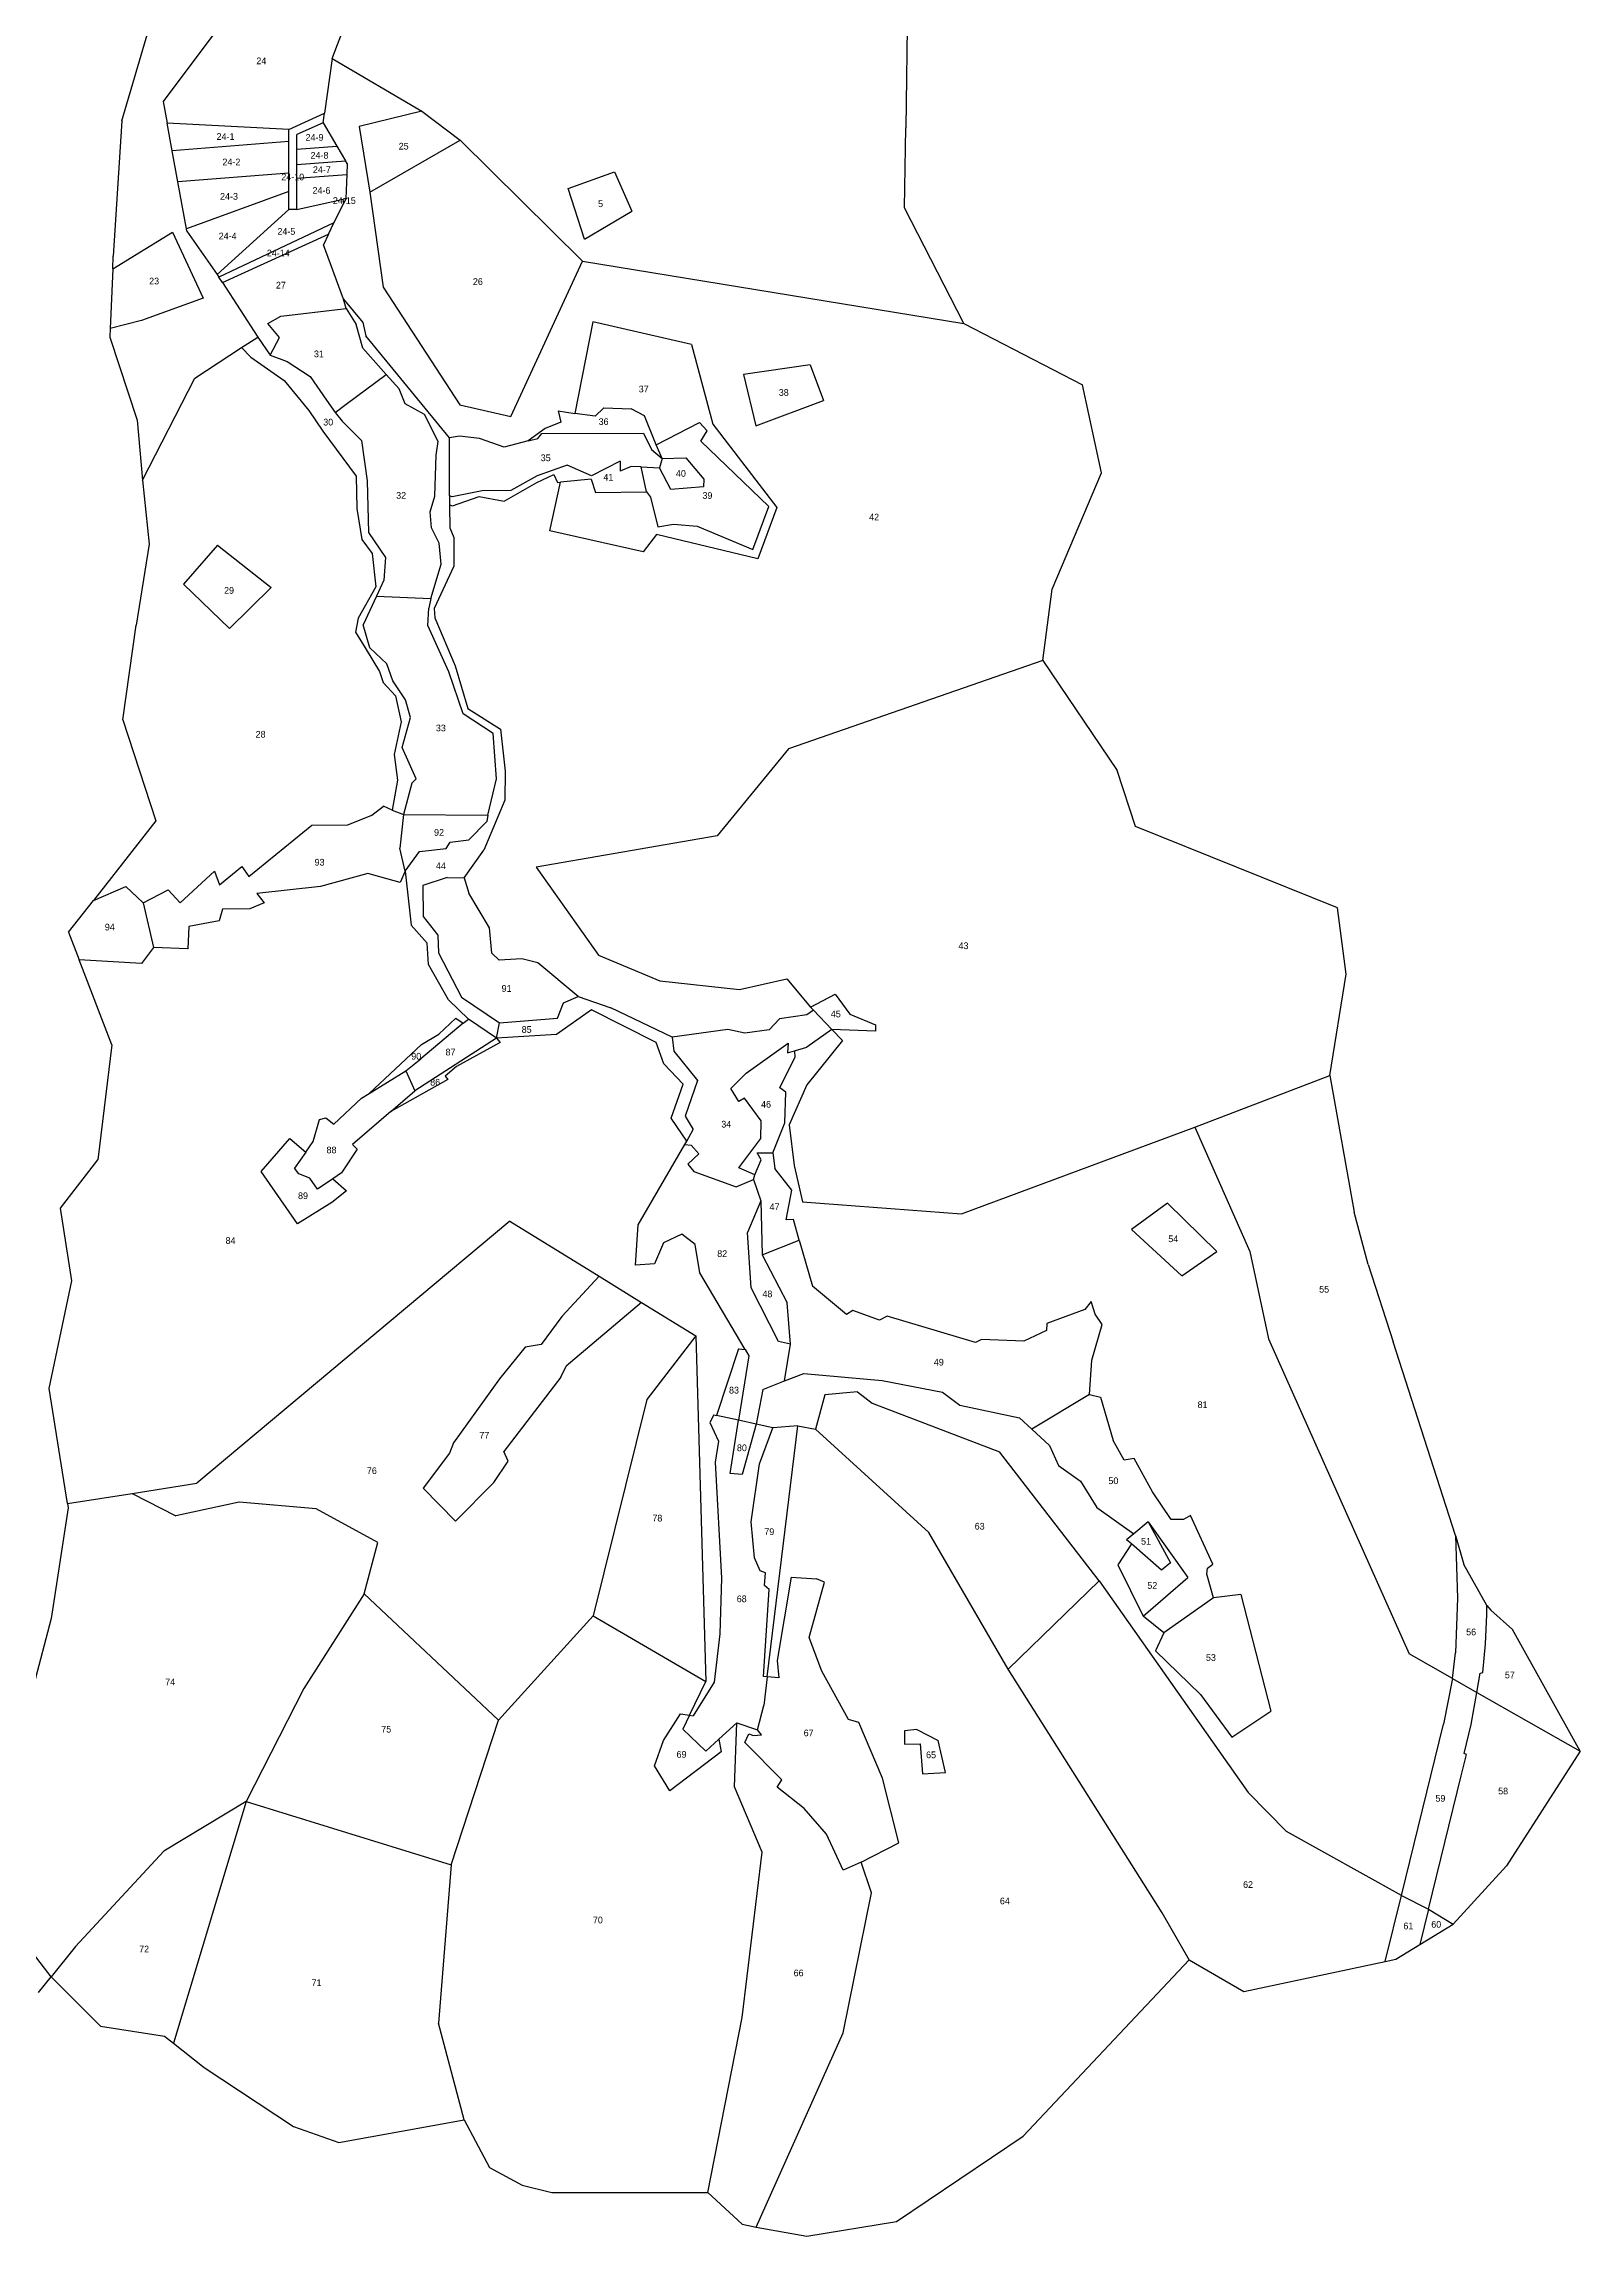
# Model space of a CAD drawing. Header units: metres. Extents: x 215864 to 218449, y 2702083 to 2704249.
# Drawn here: x 217875 to 218449, y 2702083 to 2702901 of the extents above; entities that cross this region are included whole.
import ezdxf
from ezdxf.enums import TextEntityAlignment as Align

# ---------------------------------------------------------------- set-up
doc = ezdxf.new("R2010")
doc.units = ezdxf.units.M

msp = doc.modelspace()

# ---------------------------------------------------------------- linework, layer by layer
at = {"layer": 'LIN'}
for p, q in [((217903.86, 2702872.72), (217915.86, 2702913.28)), ((218197.26, 2702916.95), (218196.63, 2702870.17)), ((217939.03, 2702906.23), (217919.29, 2702879.96)), ((217982.46, 2702896.04), (217987.02, 2702908.03)), ((217982.46, 2702896.04), (217979.54, 2702875.55)), ((217982.46, 2702896.04), (218015.91, 2702876.38)), ((217919.29, 2702879.96), (217920.78, 2702871.9)), ((217903.86, 2702872.72), (217900.72, 2702822.26)), ((217966.28, 2702869.56), (217920.78, 2702871.9)), ((217922.7, 2702861.56), (217920.78, 2702871.9)), ((217966.28, 2702869.56), (217979.54, 2702875.55)), ((217979.04, 2702872.04), (217969.28, 2702867.62)), ((217979.04, 2702872.04), (217979.54, 2702875.55)), ((217979.04, 2702872.04), (217984.22, 2702863.29)), ((218015.91, 2702876.38), (217992.48, 2702870.57)), ((217992.48, 2702870.57), (217996.49, 2702846.11)), ((218015.91, 2702876.38), (218030.3, 2702865.54)), ((218196.22, 2702840.29), (218196.63, 2702870.17)), ((217966.28, 2702864.97), (217922.7, 2702861.56)), ((217966.28, 2702864.97), (217966.28, 2702869.56)), ((217966.28, 2702853.22), (217966.28, 2702864.97)), ((217969.28, 2702865.33), (217969.28, 2702867.62)), ((217969.28, 2702862.12), (217969.28, 2702865.33)), ((217969.28, 2702862.12), (217984.22, 2702863.29)), ((217969.28, 2702856.38), (217969.28, 2702862.12)), ((217984.22, 2702863.29), (217987.48, 2702857.8)), ((217996.49, 2702846.11), (218030.3, 2702865.54)), ((218030.3, 2702865.54), (218075.98, 2702820.39)), ((217924.84, 2702849.97), (217922.7, 2702861.56)), ((217969.28, 2702856.38), (217987.48, 2702857.8)), ((217969.28, 2702851.28), (217969.28, 2702856.38)), ((217988.06, 2702856.82), (217987.48, 2702857.8)), ((217988.06, 2702856.82), (217987.92, 2702852.74)), ((218070.64, 2702847.42), (218087.87, 2702853.76)), ((218087.87, 2702853.76), (218094.36, 2702839.02)), ((217966.28, 2702853.22), (217924.84, 2702849.97)), ((217928.1, 2702832.38), (217924.84, 2702849.97)), ((217966.28, 2702846.41), (217928.1, 2702832.38)), ((217966.28, 2702846.41), (217966.28, 2702853.22)), ((217966.28, 2702839.62), (217966.28, 2702846.41)), ((217969.28, 2702851.28), (217987.92, 2702852.74)), ((217969.28, 2702839.62), (217969.28, 2702851.28)), ((217987.92, 2702852.74), (217987.6, 2702843.74)), ((217996.49, 2702846.11), (218001.51, 2702810.69)), ((218076.7, 2702828.56), (218070.64, 2702847.42)), ((217966.28, 2702839.62), (217939.45, 2702815.32)), ((217969.28, 2702839.62), (217966.28, 2702839.62)), ((217969.28, 2702839.62), (217986.59, 2702843.51)), ((217983.14, 2702834.67), (217986.78, 2702841.94)), ((217987.6, 2702843.74), (217986.59, 2702843.51)), ((217986.78, 2702841.94), (217986.59, 2702843.51)), ((217987.6, 2702843.57), (217986.78, 2702841.94)), ((217987.6, 2702843.57), (217987.6, 2702843.74)), ((218076.7, 2702828.56), (218094.36, 2702839.02)), ((218218.38, 2702797.09), (218196.22, 2702840.29)), ((217900.52, 2702817.55), (217922.83, 2702831.19)), ((217922.83, 2702831.19), (217934.28, 2702806.59)), ((217928.24, 2702831.6), (217928.1, 2702832.38)), ((217928.24, 2702831.6), (217939.45, 2702815.32)), ((217983.14, 2702834.67), (217940.15, 2702814.32)), ((217941.45, 2702812.42), (217981.04, 2702830.47)), ((217981.04, 2702830.47), (217979.27, 2702826.49)), ((217981.04, 2702830.47), (217983.14, 2702834.67)), ((217900.52, 2702817.55), (217900.72, 2702822.26)), ((217986.71, 2702806.17), (217979.27, 2702826.49)), ((217900.52, 2702817.55), (217899.57, 2702795.26)), ((217939.45, 2702815.32), (217940.15, 2702814.32)), ((217941.45, 2702812.42), (217940.15, 2702814.32)), ((218049.23, 2702762.38), (218075.98, 2702820.39)), ((218075.98, 2702820.39), (218218.38, 2702797.09)), ((217934.28, 2702806.59), (217911.28, 2702798.23)), ((217941.45, 2702812.42), (217954.64, 2702791.98)), ((217987.71, 2702802.74), (217986.71, 2702806.17)), ((217986.71, 2702806.17), (217993.97, 2702797.4)), ((218001.51, 2702810.69), (218030.09, 2702766.78)), ((217911.28, 2702798.23), (217899.57, 2702795.26)), ((217958.38, 2702797.02), (217963.32, 2702799.77)), ((217962.8, 2702791.85), (217958.38, 2702797.02)), ((217963.32, 2702799.77), (217987.71, 2702802.74)), ((217987.71, 2702802.74), (217991.42, 2702796.73)), ((217993.94, 2702787.92), (217991.42, 2702796.73)), ((217993.97, 2702797.4), (217995.08, 2702792.49)), ((218079.81, 2702797.73), (218073.05, 2702763.54)), ((218116.59, 2702789.19), (218079.81, 2702797.73)), ((218218.38, 2702797.09), (218262.72, 2702774.17)), ((217899.57, 2702795.26), (217899.43, 2702791.98)), ((217899.43, 2702791.98), (217909.66, 2702760.95)), ((217931.21, 2702776.73), (217948.63, 2702788.07)), ((217948.63, 2702788.07), (217954.64, 2702791.98)), ((217948.63, 2702788.07), (217952.02, 2702784.53)), ((217954.64, 2702791.98), (217959.34, 2702785.22)), ((217959.34, 2702785.22), (217962.8, 2702791.85)), ((218026.25, 2702754.35), (217995.08, 2702792.49)), ((218116.59, 2702789.19), (218124.56, 2702759.51)), ((217952.02, 2702784.53), (217964.54, 2702775.77)), ((217959.34, 2702785.22), (217965.6, 2702782.87)), ((217965.6, 2702782.87), (217974.18, 2702777.31)), ((218002.56, 2702778.03), (217993.94, 2702787.92)), ((218160.98, 2702781.66), (218136.05, 2702778.01)), ((218160.98, 2702781.66), (218165.91, 2702768.37)), ((217911.65, 2702738.6), (217931.21, 2702776.73)), ((217964.54, 2702775.77), (217973.69, 2702764.58)), ((217974.18, 2702777.31), (217980.32, 2702768.42)), ((217987.73, 2702767), (218002.56, 2702778.03)), ((218002.56, 2702778.03), (218007.53, 2702772.7)), ((218009.73, 2702767.07), (218007.53, 2702772.7)), ((218136.05, 2702778.01), (218140.62, 2702758.85)), ((218269.73, 2702741.36), (218262.72, 2702774.17)), ((217973.69, 2702764.58), (217978.97, 2702756.89)), ((217980.32, 2702768.42), (217983.57, 2702763.83)), ((217983.57, 2702763.83), (217987.73, 2702767)), ((217983.57, 2702763.83), (217986.17, 2702760.65)), ((218016.9, 2702763.05), (218009.73, 2702767.07)), ((218030.09, 2702766.78), (218049.23, 2702762.38)), ((218066.82, 2702764.53), (218067.85, 2702760.22)), ((218066.82, 2702764.53), (218073.05, 2702763.54)), ((218080.67, 2702762.5), (218073.05, 2702763.54)), ((218083.91, 2702765.65), (218080.67, 2702762.5)), ((218083.91, 2702765.65), (218094.09, 2702765.26)), ((218099.15, 2702762.64), (218094.09, 2702765.26)), ((218140.62, 2702758.85), (218165.91, 2702768.37)), ((217909.66, 2702760.95), (217911.65, 2702738.6)), ((217978.97, 2702756.89), (217991.4, 2702740.14)), ((217986.17, 2702760.65), (217993.39, 2702753.35)), ((218022.03, 2702753), (218016.9, 2702763.05)), ((218061.99, 2702757.86), (218055.65, 2702753.22)), ((218059.26, 2702754.14), (218060.75, 2702756.06)), ((218060.75, 2702756.06), (218098.75, 2702756.09)), ((218067.85, 2702760.22), (218061.99, 2702757.86)), ((218098.75, 2702756.09), (218101.7, 2702750.01)), ((218103.44, 2702751.84), (218099.15, 2702762.64)), ((218103.44, 2702751.84), (218119.68, 2702760.12)), ((218119.68, 2702760.12), (218122.49, 2702757.07)), ((218120.12, 2702753.15), (218122.49, 2702757.07)), ((218124.56, 2702759.51), (218148.54, 2702728.39)), ((217993.39, 2702753.35), (217995.51, 2702738.4)), ((218020.76, 2702732.61), (218021.29, 2702747.89)), ((218021.29, 2702747.89), (218022.03, 2702753)), ((218030.04, 2702755.04), (218026.25, 2702754.35)), ((218026.32, 2702732.8), (218026.25, 2702754.35)), ((218037.49, 2702754.16), (218030.04, 2702755.04)), ((218046.64, 2702750.92), (218037.49, 2702754.16)), ((218055.65, 2702753.22), (218046.64, 2702750.92)), ((218055.65, 2702753.22), (218059.26, 2702754.14)), ((218101.7, 2702750.01), (218105.67, 2702746.68)), ((218105.67, 2702746.68), (218103.44, 2702751.84)), ((218145.51, 2702728.79), (218120.12, 2702753.15)), ((217991.4, 2702740.14), (217991.63, 2702728.07)), ((218058.98, 2702740.25), (218049.16, 2702734.69)), ((218058.85, 2702737.78), (218065.29, 2702740.76)), ((218070.17, 2702744.21), (218058.98, 2702740.25)), ((218065.29, 2702740.76), (218066.55, 2702737.75)), ((218079.15, 2702738.99), (218067.67, 2702737.86)), ((218079.35, 2702740.2), (218070.17, 2702744.21)), ((218079.15, 2702738.99), (218080.81, 2702733.98)), ((218090.01, 2702745.72), (218079.35, 2702740.2)), ((218090.01, 2702745.72), (218090.02, 2702741.9)), ((218094.16, 2702743.7), (218090.02, 2702741.9)), ((218097.8, 2702743.52), (218094.16, 2702743.7)), ((218099.8, 2702734.26), (218097.8, 2702743.52)), ((218097.8, 2702743.52), (218104.75, 2702743.19)), ((218105.67, 2702746.68), (218104.75, 2702743.19)), ((218108.89, 2702735.14), (218104.75, 2702743.19)), ((218105.67, 2702746.68), (218114.58, 2702746.92)), ((218114.58, 2702746.92), (218121.3, 2702739)), ((218121.3, 2702739), (218121.19, 2702736.1)), ((218251.29, 2702697.94), (218269.73, 2702741.36)), ((217911.65, 2702738.6), (217914.14, 2702714.67)), ((217995.51, 2702738.4), (217996.08, 2702719.04)), ((218019.11, 2702726.83), (218020.76, 2702732.61)), ((218027.29, 2702732.34), (218026.32, 2702732.8)), ((218026.32, 2702732.8), (218026.33, 2702729.42)), ((218038.45, 2702734.61), (218027.29, 2702732.34)), ((218027.36, 2702729.05), (218037.37, 2702732.55)), ((218037.37, 2702732.55), (218046.71, 2702730.72)), ((218049.16, 2702734.69), (218038.45, 2702734.61)), ((218046.71, 2702730.72), (218058.85, 2702737.78)), ((218063.71, 2702719.73), (218067.67, 2702737.86)), ((218066.55, 2702737.75), (218067.67, 2702737.86)), ((218080.81, 2702733.98), (218099.8, 2702734.26)), ((218099.8, 2702734.26), (218101.32, 2702732.25)), ((218101.32, 2702732.25), (218104.08, 2702721.17)), ((218121.19, 2702736.1), (218108.89, 2702735.14)), ((217991.63, 2702728.07), (217993.54, 2702716.48)), ((218019.55, 2702720.86), (218019.11, 2702726.83)), ((218026.33, 2702729.42), (218027.36, 2702729.05)), ((218026.33, 2702729.42), (218026.33, 2702728.95)), ((218026.33, 2702728.95), (218026.36, 2702720.75)), ((218139.58, 2702712.72), (218145.51, 2702728.79)), ((218148.54, 2702728.39), (218141.38, 2702709.23)), ((217914.14, 2702714.67), (217909.24, 2702684.41)), ((217939.66, 2702714.29), (217926.92, 2702699.75)), ((217939.66, 2702714.29), (217959.67, 2702698.51)), ((217993.54, 2702716.48), (217997.39, 2702711.25)), ((217996.08, 2702719.04), (218002.37, 2702709.77)), ((218022.42, 2702715.04), (218019.55, 2702720.86)), ((218023.19, 2702707.27), (218022.42, 2702715.04)), ((218026.36, 2702720.75), (218027.89, 2702717.2)), ((218027.89, 2702717.2), (218027.92, 2702706.49)), ((218098.62, 2702711.89), (218063.71, 2702719.73)), ((218103.53, 2702718.34), (218098.62, 2702711.89)), ((218141.38, 2702709.23), (218103.53, 2702718.34)), ((218104.08, 2702721.17), (218109.93, 2702722.22)), ((218109.93, 2702722.22), (218118.81, 2702721.47)), ((218118.81, 2702721.47), (218139.58, 2702712.72)), ((217997.39, 2702711.25), (217998.79, 2702698.83)), ((218002.37, 2702709.77), (218001.74, 2702701.21)), ((218019.26, 2702694.4), (218023.19, 2702707.27)), ((218027.92, 2702706.49), (218020.51, 2702690.72)), ((217926.92, 2702699.75), (217944.09, 2702683.28)), ((217944.09, 2702683.28), (217959.67, 2702698.51)), ((217998.79, 2702698.83), (217992.2, 2702687.06)), ((218001.74, 2702701.21), (217999.04, 2702695.34)), ((218247.85, 2702671.33), (218251.29, 2702697.94)), ((217999.04, 2702695.34), (217994.04, 2702684.58)), ((217999.04, 2702695.34), (218019.26, 2702694.4)), ((218018.17, 2702684.32), (218018.55, 2702690.84)), ((218019.26, 2702694.4), (218018.55, 2702690.84)), ((218020.51, 2702690.72), (218020.83, 2702687.23)), ((217904.29, 2702649.09), (217909.24, 2702684.41)), ((217992.2, 2702687.06), (217991.21, 2702681.91)), ((217991.21, 2702681.91), (217994.79, 2702676.07)), ((217996.5, 2702676.05), (217994.04, 2702684.58)), ((218026.04, 2702667.02), (218018.17, 2702684.32)), ((218020.83, 2702687.23), (218028.37, 2702669.24)), ((217994.79, 2702676.07), (218000.12, 2702667.18)), ((218002.89, 2702670.04), (217996.5, 2702676.05)), ((218000.12, 2702667.18), (218001.44, 2702663.01)), ((218005.05, 2702663.68), (218002.89, 2702670.04)), ((218031.37, 2702651.34), (218026.04, 2702667.02)), ((218028.37, 2702669.24), (218033.1, 2702653.35)), ((218247.85, 2702671.33), (218152.88, 2702638.31)), ((218247.85, 2702671.33), (218275.66, 2702630.19)), ((218001.44, 2702663.01), (218006.1, 2702658.14)), ((218009.85, 2702656.55), (218005.05, 2702663.68)), ((218006.1, 2702658.14), (218008.21, 2702648.39)), ((217904.29, 2702649.09), (217916.55, 2702611.4)), ((218008.54, 2702638.8), (218011.76, 2702650.05)), ((218011.76, 2702650.05), (218009.85, 2702656.55)), ((218042.62, 2702643.99), (218031.37, 2702651.34)), ((218033.1, 2702653.35), (218045.34, 2702645.63)), ((218008.21, 2702648.39), (218005.58, 2702636.23)), ((218043.82, 2702627.11), (218042.62, 2702643.99)), ((218045.34, 2702645.63), (218047.1, 2702629.93)), ((218005.58, 2702636.23), (218006.87, 2702626.64)), ((218013.83, 2702627.12), (218008.54, 2702638.8)), ((218152.88, 2702638.31), (218126.26, 2702605.88)), ((218006.87, 2702626.64), (218004.81, 2702615.43)), ((218012.21, 2702625.5), (218009.07, 2702613.84)), ((218012.21, 2702625.5), (218013.83, 2702627.12)), ((218040.65, 2702613.57), (218043.82, 2702627.11)), ((218047.1, 2702629.93), (218046.97, 2702619.1)), ((218282.51, 2702609.28), (218275.66, 2702630.19)), ((217997.33, 2702613.6), (218001.62, 2702616.93)), ((218004.81, 2702615.43), (218001.62, 2702616.93)), ((218046.97, 2702619.1), (218039.09, 2702600.44)), ((217916.55, 2702611.4), (217893.28, 2702581.68)), ((217951.3, 2702590.63), (217974.83, 2702609.83)), ((217974.83, 2702609.83), (217988.31, 2702609.97)), ((217988.31, 2702609.97), (217997.33, 2702613.6)), ((218004.81, 2702615.43), (218009.07, 2702613.84)), ((218009.07, 2702613.84), (218007.7, 2702601.23)), ((218009.07, 2702613.84), (218040.65, 2702613.57)), ((218033.53, 2702604.37), (218040.2, 2702611.22)), ((218040.65, 2702613.57), (218040.2, 2702611.22)), ((218357.86, 2702578.97), (218282.51, 2702609.28)), ((218009.77, 2702592.62), (218007.7, 2702601.23)), ((218009.77, 2702592.62), (218015.05, 2702599.92)), ((218015.05, 2702599.92), (218025.04, 2702601.13)), ((218025.04, 2702601.13), (218026.48, 2702603.41)), ((218026.48, 2702603.41), (218033.53, 2702604.37)), ((218031.76, 2702590.17), (218039.09, 2702600.44)), ((218126.26, 2702605.88), (218058.7, 2702594.1)), ((217925.74, 2702580.82), (217938.46, 2702592.63)), ((217938.46, 2702592.63), (217940.39, 2702587.59)), ((217940.39, 2702587.59), (217948.74, 2702594.4)), ((217948.74, 2702594.4), (217951.3, 2702590.63)), ((217995.72, 2702591.72), (217978.11, 2702586.96)), ((218007.8, 2702588.44), (217995.72, 2702591.72)), ((218009.77, 2702592.62), (218007.8, 2702588.44)), ((218009.77, 2702592.62), (218011.91, 2702572.46)), ((218058.7, 2702594.1), (218081.89, 2702561.32)), ((217893.28, 2702581.68), (217905.46, 2702586.95)), ((217905.46, 2702586.95), (217911.89, 2702580.79)), ((217911.89, 2702580.79), (217921.15, 2702585.63)), ((217921.15, 2702585.63), (217925.74, 2702580.82)), ((217978.11, 2702586.96), (217954.36, 2702584.34)), ((217954.36, 2702584.34), (217957, 2702580.84)), ((218025.42, 2702590.23), (218016.35, 2702587.35)), ((218016.35, 2702587.35), (218016.42, 2702575.69)), ((218025.42, 2702590.23), (218031.76, 2702590.17)), ((218031.76, 2702590.17), (218033.55, 2702584.4)), ((218041.16, 2702571.45), (218033.55, 2702584.4)), ((217884.02, 2702569.85), (217893.28, 2702581.68)), ((217911.89, 2702580.79), (217915.79, 2702564.19)), ((217941.44, 2702578.42), (217940.27, 2702574.13)), ((217951.68, 2702578.54), (217941.44, 2702578.42)), ((217957, 2702580.84), (217951.68, 2702578.54)), ((218016.42, 2702575.69), (218021.93, 2702568.69)), ((218361.11, 2702554.18), (218357.86, 2702578.97)), ((217884.02, 2702569.85), (217887.98, 2702559.52)), ((217928.94, 2702571.99), (217928.6, 2702563.71)), ((217940.27, 2702574.13), (217928.94, 2702571.99)), ((218017.92, 2702565.71), (218011.91, 2702572.46)), ((218021.93, 2702568.69), (218022.19, 2702562.12)), ((218042.1, 2702562), (218041.16, 2702571.45)), ((217911.19, 2702558.17), (217887.98, 2702559.52)), ((217900.15, 2702527.77), (217887.98, 2702559.52)), ((217915.79, 2702564.19), (217911.19, 2702558.17)), ((217928.6, 2702563.71), (217915.79, 2702564.19)), ((218018.4, 2702557.78), (218017.92, 2702565.71)), ((218022.19, 2702562.12), (218030.77, 2702545.64)), ((218044.84, 2702559.37), (218042.1, 2702562)), ((218053.3, 2702559.91), (218044.84, 2702559.37)), ((218059.32, 2702558.36), (218053.3, 2702559.91)), ((218081.89, 2702561.32), (218104.76, 2702551.73)), ((218025.87, 2702544.58), (218018.4, 2702557.78)), ((218074.29, 2702545.88), (218059.32, 2702558.36)), ((218104.76, 2702551.73), (218134.62, 2702548.49)), ((218134.62, 2702548.49), (218152.25, 2702552.42)), ((218152.25, 2702552.42), (218161.06, 2702541.84)), ((218355.08, 2702516.42), (218361.11, 2702554.18)), ((218033.31, 2702537.42), (218025.87, 2702544.58)), ((218030.77, 2702545.64), (218044.97, 2702536.03)), ((218066.61, 2702537.81), (218068.84, 2702543.43)), ((218068.84, 2702543.43), (218074.29, 2702545.88)), ((218074.29, 2702545.88), (218086.49, 2702541.68)), ((218161.06, 2702541.84), (218170.36, 2702546.68)), ((218170.36, 2702546.68), (218175.72, 2702539.23)), ((218031.42, 2702535.85), (218015.56, 2702522.61)), ((218022.23, 2702531.74), (218028.69, 2702537.75)), ((218028.69, 2702537.75), (218031.42, 2702535.85)), ((218031.42, 2702535.85), (218033.31, 2702537.42)), ((218043.82, 2702530.36), (218033.31, 2702537.42)), ((218043.82, 2702530.36), (218044.97, 2702536.03)), ((218044.97, 2702536.03), (218066.61, 2702537.81)), ((218079.35, 2702540.88), (218066.26, 2702531.72)), ((218103.46, 2702528.67), (218079.35, 2702540.88)), ((218109.46, 2702530.66), (218086.49, 2702541.68)), ((218149.48, 2702537.54), (218145.62, 2702533.41)), ((218159.67, 2702538.97), (218149.48, 2702537.54)), ((218162.15, 2702540.72), (218159.67, 2702538.97)), ((218161.06, 2702541.84), (218162.15, 2702540.72)), ((218169.05, 2702533.56), (218162.15, 2702540.72)), ((218175.72, 2702539.23), (218185.37, 2702535.25)), ((218185.37, 2702535.25), (218185.31, 2702532.95)), ((217900.15, 2702527.77), (217894.97, 2702484.88)), ((217996.27, 2702509.59), (218015.84, 2702527.98)), ((218043.82, 2702530.36), (218013.29, 2702510.69)), ((218015.84, 2702527.98), (218022.23, 2702531.74)), ((218045.23, 2702528.63), (218028.86, 2702519.72)), ((218066.26, 2702531.72), (218043.82, 2702530.36)), ((218043.82, 2702530.36), (218045.23, 2702528.63)), ((218106.29, 2702520.78), (218103.46, 2702528.67)), ((218130.21, 2702533.49), (218109.46, 2702530.66)), ((218109.46, 2702530.66), (218110.01, 2702525.48)), ((218136.53, 2702532.17), (218130.21, 2702533.49)), ((218145.62, 2702533.41), (218136.53, 2702532.17)), ((218137.05, 2702517.25), (218152.75, 2702528.46)), ((218152.75, 2702528.46), (218152.48, 2702524.81)), ((218155.12, 2702525.57), (218159.73, 2702526.88)), ((218173.05, 2702529.4), (218159.69, 2702512.86)), ((218169.05, 2702533.56), (218159.73, 2702526.88)), ((218185.31, 2702532.95), (218169.05, 2702533.56)), ((218169.05, 2702533.56), (218173.05, 2702529.4)), ((217996.27, 2702509.59), (218010.01, 2702518.15)), ((218010.01, 2702518.15), (218015.56, 2702522.61)), ((218010.01, 2702518.15), (218013.29, 2702510.69)), ((218028.86, 2702519.72), (218024.64, 2702516.1)), ((218113.52, 2702513.09), (218106.29, 2702520.78)), ((218110.01, 2702525.48), (218118.92, 2702514.51)), ((218149.6, 2702511.78), (218155.19, 2702523.06)), ((218152.48, 2702524.81), (218155.12, 2702525.57)), ((218155.12, 2702525.57), (218155.19, 2702523.06)), ((218025.66, 2702514.82), (218004.35, 2702502.97)), ((218004.35, 2702502.97), (218013.29, 2702510.69)), ((218024.64, 2702516.1), (218025.66, 2702514.82)), ((218109.09, 2702500.4), (218113.52, 2702513.09)), ((218118.92, 2702514.51), (218114.27, 2702501.13)), ((218131.32, 2702511.5), (218137.05, 2702517.25)), ((218134.32, 2702506.64), (218131.32, 2702511.5)), ((218151.82, 2702510.1), (218149.6, 2702511.78)), ((218151.47, 2702498.66), (218151.82, 2702510.1)), ((218159.69, 2702512.86), (218153.14, 2702498)), ((218304.67, 2702497.09), (218355.08, 2702516.42)), ((218355.08, 2702516.42), (218364.07, 2702465.3)), ((217983.13, 2702498.23), (217993.41, 2702507.89)), ((218004.35, 2702502.97), (217990.02, 2702490.6)), ((217993.41, 2702507.89), (217996.27, 2702509.59)), ((218136.48, 2702507.88), (218134.32, 2702506.64)), ((218142.66, 2702499.44), (218136.48, 2702507.88)), ((217975.35, 2702491.73), (217977.72, 2702499.89)), ((217977.72, 2702499.89), (217980.1, 2702500.51)), ((217980.1, 2702500.51), (217983.13, 2702498.23)), ((218114.89, 2702491.85), (218109.09, 2702500.4)), ((218114.27, 2702501.13), (218117.31, 2702496.15)), ((218114.89, 2702491.85), (218117.31, 2702496.15)), ((218142.59, 2702492.85), (218142.66, 2702499.44)), ((218147.04, 2702487.46), (218151.47, 2702498.66)), ((218153.14, 2702498), (218154.98, 2702482.75)), ((218217.47, 2702464.73), (218304.67, 2702497.09)), ((218304.67, 2702497.09), (218325.15, 2702450.71)), ((217955.89, 2702480.53), (217966.59, 2702492.84)), ((217966.59, 2702492.84), (217972.58, 2702487.73)), ((217972.58, 2702487.73), (217968.45, 2702481.77)), ((217972.58, 2702487.73), (217975.35, 2702491.73)), ((217991.81, 2702488.89), (217985.98, 2702480.08)), ((217990.02, 2702490.6), (217991.81, 2702488.89)), ((218096.79, 2702460.68), (218114.16, 2702490.58)), ((218114.16, 2702490.58), (218114.89, 2702491.85)), ((218114.16, 2702490.58), (218116.49, 2702490.31)), ((218119.36, 2702487.08), (218115.24, 2702483.22)), ((218116.49, 2702490.31), (218119.36, 2702487.08)), ((218134.37, 2702481.84), (218142.59, 2702492.85)), ((218142.64, 2702484.9), (218141.16, 2702487.52)), ((218141.16, 2702487.52), (218147.04, 2702487.46)), ((218147.04, 2702487.46), (218147.77, 2702481.62)), ((217881.01, 2702466.85), (217894.97, 2702484.88)), ((217969.47, 2702460.95), (217955.89, 2702480.53)), ((217970.01, 2702479.64), (217968.45, 2702481.77)), ((217974.12, 2702478.01), (217970.01, 2702479.64)), ((217977.04, 2702473.94), (217974.12, 2702478.01)), ((217982.65, 2702477.83), (217977.04, 2702473.94)), ((217985.98, 2702480.08), (217982.65, 2702477.83)), ((217982.65, 2702477.83), (217987.76, 2702473.36)), ((218115.24, 2702483.22), (218117.55, 2702480.52)), ((218117.55, 2702480.52), (218133.3, 2702474.84)), ((218133.3, 2702474.84), (218139.83, 2702477.55)), ((218140.33, 2702479.24), (218134.37, 2702481.84)), ((218139.83, 2702477.55), (218140.33, 2702479.24)), ((218139.83, 2702477.55), (218142.6, 2702469.56)), ((218140.33, 2702479.24), (218142.64, 2702484.9)), ((218154.14, 2702473.52), (218147.77, 2702481.62)), ((218154.98, 2702482.75), (218158.11, 2702469.15)), ((217982.29, 2702468.98), (217969.47, 2702460.95)), ((217987.76, 2702473.36), (217982.29, 2702468.98)), ((218142.6, 2702469.56), (218137.58, 2702457.71)), ((218142.6, 2702469.56), (218143.04, 2702449.37)), ((218151.98, 2702462.5), (218154.14, 2702473.52)), ((218158.11, 2702469.15), (218217.47, 2702464.73)), ((217885.28, 2702439.69), (217881.01, 2702466.85)), ((218048.82, 2702461.97), (217931.9, 2702364.17)), ((218048.82, 2702461.97), (218082.18, 2702441.43)), ((218095.72, 2702445.61), (218096.79, 2702460.68)), ((218154.68, 2702462.58), (218151.98, 2702462.5)), ((218156.88, 2702454.94), (218154.68, 2702462.58)), ((218294.46, 2702468.76), (218280.99, 2702458.89)), ((218294.46, 2702468.76), (218312.89, 2702450.61)), ((218369.35, 2702445.77), (218364.07, 2702465.3)), ((218106.18, 2702453.94), (218102.84, 2702446.03)), ((218113.03, 2702457.12), (218106.18, 2702453.94)), ((218117.96, 2702453.23), (218113.03, 2702457.12)), ((218119.74, 2702442.68), (218117.96, 2702453.23)), ((218138.98, 2702437.13), (218137.58, 2702457.71)), ((218143.04, 2702449.37), (218156.88, 2702454.94)), ((218156.88, 2702454.94), (218161.85, 2702437.71)), ((218280.99, 2702458.89), (218299.8, 2702441.59)), ((218102.84, 2702446.03), (218095.72, 2702445.61)), ((218143.04, 2702449.37), (218152.41, 2702431.44)), ((218299.8, 2702441.59), (218312.89, 2702450.61)), ((218325.15, 2702450.71), (218332.16, 2702418.06)), ((218369.35, 2702445.77), (218378.74, 2702416.96)), ((217876.78, 2702399.48), (217885.28, 2702439.69)), ((218082.18, 2702441.43), (218068.17, 2702426.44)), ((218082.18, 2702441.43), (218098.01, 2702431.68)), ((218136.7, 2702414.02), (218119.74, 2702442.68)), ((218149.12, 2702417.05), (218138.98, 2702437.13)), ((218174.51, 2702427.12), (218161.85, 2702437.71)), ((218098.01, 2702431.68), (218069.86, 2702407.89)), ((218098.01, 2702431.68), (218118.24, 2702419.23)), ((218153.68, 2702416.08), (218152.41, 2702431.44)), ((218176.95, 2702428.63), (218174.51, 2702427.12)), ((218186.82, 2702425.03), (218176.95, 2702428.63)), ((218263.52, 2702429.03), (218249.35, 2702423.74)), ((218265.87, 2702432.01), (218263.52, 2702429.03)), ((218267.39, 2702427.22), (218265.87, 2702432.01)), ((218068.17, 2702426.44), (218060.46, 2702416)), ((218189.72, 2702426.57), (218186.82, 2702425.03)), ((218222.67, 2702416.67), (218189.72, 2702426.57)), ((218249.21, 2702421.15), (218240.73, 2702417.17)), ((218249.35, 2702423.74), (218249.21, 2702421.15)), ((218266.17, 2702410.1), (218269.97, 2702423.4)), ((218269.97, 2702423.4), (218267.39, 2702427.22)), ((218054.57, 2702414.97), (218044.89, 2702403.09)), ((218060.46, 2702416), (218054.57, 2702414.97)), ((218118.24, 2702419.23), (218100, 2702395.45)), ((218118.24, 2702419.23), (218121.95, 2702290.15)), ((218134.22, 2702414.37), (218126.03, 2702389.45)), ((218134.22, 2702414.37), (218136.7, 2702414.02)), ((218138.03, 2702411.77), (218134.25, 2702387.65)), ((218136.7, 2702414.02), (218138.03, 2702411.77)), ((218153.68, 2702416.08), (218149.12, 2702417.05)), ((218151.43, 2702402.36), (218153.68, 2702416.08)), ((218225, 2702417.82), (218222.67, 2702416.67)), ((218240.73, 2702417.17), (218225, 2702417.82)), ((218332.16, 2702418.06), (218384.68, 2702300.46)), ((218401.95, 2702344.59), (218378.74, 2702416.96)), ((218067.79, 2702403.72), (218046.51, 2702376.04)), ((218067.79, 2702403.72), (218069.86, 2702407.89)), ((218151.43, 2702402.36), (218158.56, 2702405.12)), ((218158.56, 2702405.12), (218187.88, 2702402.55)), ((218265.28, 2702397.32), (218266.17, 2702410.1)), ((217883.64, 2702356.6), (217876.78, 2702399.48)), ((218044.89, 2702403.09), (218027.73, 2702379.28)), ((218100, 2702395.45), (218079.87, 2702314.67)), ((218143.27, 2702399.2), (218140.74, 2702386.22)), ((218143.27, 2702399.2), (218151.43, 2702402.36)), ((218166.41, 2702397.13), (218163, 2702384.35)), ((218178.69, 2702398.28), (218166.41, 2702397.13)), ((218178.69, 2702398.28), (218184.17, 2702394.1)), ((218187.88, 2702402.55), (218210.36, 2702398.17)), ((218210.36, 2702398.17), (218216.88, 2702393.29)), ((218265.28, 2702397.32), (218243.74, 2702384.31)), ((218265.28, 2702397.32), (218269.33, 2702396.29)), ((218269.33, 2702396.29), (218274.06, 2702380.09)), ((218125.04, 2702389.66), (218123.53, 2702386.86)), ((218125.04, 2702389.66), (218126.03, 2702389.45)), ((218134.25, 2702387.65), (218126.03, 2702389.45)), ((218131.12, 2702367.74), (218134.25, 2702387.65)), ((218140.74, 2702386.22), (218134.25, 2702387.65)), ((218184.17, 2702394.1), (218231.71, 2702375.83)), ((218216.88, 2702393.29), (218239.1, 2702388.6)), ((218243.74, 2702384.31), (218239.1, 2702388.6)), ((218027.73, 2702379.28), (218026.29, 2702375.4)), ((218123.53, 2702386.86), (218126.79, 2702379.91)), ((218126.79, 2702379.91), (218125.5, 2702372.03)), ((218140.74, 2702386.22), (218135.55, 2702367.43)), ((218147.03, 2702384.84), (218140.74, 2702386.22)), ((218142.07, 2702371.39), (218147.03, 2702384.84)), ((218144.96, 2702291.89), (218156.34, 2702385.58)), ((218156.34, 2702385.58), (218147.03, 2702384.84)), ((218156.34, 2702385.58), (218163, 2702384.35)), ((218205.33, 2702345.83), (218163, 2702384.35)), ((218243.74, 2702384.31), (218250.31, 2702378.24)), ((218278.27, 2702372.81), (218274.06, 2702380.09)), ((218026.29, 2702375.4), (218016.45, 2702362.37)), ((218042.79, 2702364.47), (218048.13, 2702372.44)), ((218048.13, 2702372.44), (218046.51, 2702376.04)), ((218125.5, 2702372.03), (218127.84, 2702328.77)), ((218138.93, 2702349.73), (218142.07, 2702371.39)), ((218268.89, 2702327.75), (218231.71, 2702375.83)), ((218250.31, 2702378.24), (218253.72, 2702370.8)), ((218253.72, 2702370.8), (218261.86, 2702364.96)), ((218282.01, 2702373.34), (218278.27, 2702372.81)), ((218288.79, 2702360.98), (218282.01, 2702373.34)), ((217907.71, 2702360.38), (217931.9, 2702364.17)), ((218028.51, 2702350), (218042.79, 2702364.47)), ((218135.55, 2702367.43), (218131.12, 2702367.74)), ((218261.86, 2702364.96), (218267.97, 2702355.16)), ((217883.89, 2702355.01), (217877.53, 2702313.69)), ((217883.64, 2702356.6), (217907.71, 2702360.38)), ((217883.64, 2702356.6), (217883.89, 2702355.01)), ((217907.71, 2702360.38), (217924.04, 2702352.05)), ((217947.73, 2702357.09), (217924.04, 2702352.05)), ((217976.42, 2702354.66), (217947.73, 2702357.09)), ((217999.51, 2702342.08), (217976.42, 2702354.66)), ((218016.45, 2702362.37), (218028.51, 2702350)), ((218267.97, 2702355.16), (218281.8, 2702345.29)), ((218295.74, 2702350.62), (218288.79, 2702360.98)), ((218140.16, 2702336.35), (218138.93, 2702349.73)), ((218287.14, 2702349.74), (218281.8, 2702345.29)), ((218287.14, 2702349.74), (218295.59, 2702334.49)), ((218287.14, 2702349.74), (218301.95, 2702329.03)), ((218300.33, 2702350.68), (218295.74, 2702350.62)), ((218303.04, 2702352.08), (218300.33, 2702350.68)), ((218311.31, 2702333.98), (218303.04, 2702352.08)), ((217994.4, 2702322.88), (217999.51, 2702342.08)), ((218234.87, 2702294.69), (218205.33, 2702345.83)), ((218280.92, 2702341.51), (218275.91, 2702333.64)), ((218281.8, 2702345.29), (218279.13, 2702343.07)), ((218280.92, 2702341.51), (218279.13, 2702343.07)), ((218292.16, 2702331.74), (218280.92, 2702341.51)), ((218401.95, 2702344.59), (218402.69, 2702321.28)), ((218401.95, 2702344.59), (218405.08, 2702333.86)), ((218142.28, 2702331.45), (218140.16, 2702336.35)), ((218144.3, 2702330.66), (218142.28, 2702331.45)), ((218143.95, 2702326.02), (218144.3, 2702330.66)), ((218275.91, 2702333.64), (218285.28, 2702314.51)), ((218295.59, 2702334.49), (218292.16, 2702331.74)), ((218309.05, 2702330.27), (218309.29, 2702332.42)), ((218311.61, 2702321.34), (218309.05, 2702330.27)), ((218309.29, 2702332.42), (218311.31, 2702333.98)), ((218413.67, 2702318.49), (218405.08, 2702333.86)), ((217994.4, 2702322.88), (217971.88, 2702287.55)), ((217994.4, 2702322.88), (218044.56, 2702275.73)), ((218127.84, 2702328.77), (218127.19, 2702307.96)), ((218143.58, 2702292.02), (218145.61, 2702324.55)), ((218145.61, 2702324.55), (218143.95, 2702326.02)), ((218153.88, 2702329.06), (218148.61, 2702297.97)), ((218153.88, 2702329.06), (218163.37, 2702328.43)), ((218160.65, 2702306.63), (218166.37, 2702327.19)), ((218166.37, 2702327.19), (218163.37, 2702328.43)), ((218234.87, 2702294.69), (218268.89, 2702327.75)), ((218268.89, 2702327.75), (218324.57, 2702248.69)), ((218285.28, 2702314.51), (218301.95, 2702329.03)), ((218321.82, 2702322.58), (218311.61, 2702321.34)), ((218321.82, 2702322.58), (218333, 2702279.06)), ((217877.53, 2702313.69), (217864.33, 2702263.38)), ((218044.56, 2702275.73), (218079.87, 2702314.67)), ((218079.87, 2702314.67), (218121.95, 2702290.15)), ((218293.06, 2702308.36), (218285.28, 2702314.51)), ((218311.61, 2702321.34), (218293.06, 2702308.36)), ((218402.69, 2702321.28), (218402, 2702300.8)), ((218413.22, 2702304.24), (218413.62, 2702315.06)), ((218413.62, 2702315.06), (218413.67, 2702318.49)), ((218413.67, 2702318.49), (218415.21, 2702316.8)), ((218423.25, 2702309.58), (218415.21, 2702316.8)), ((218127.19, 2702307.96), (218125.07, 2702289.85)), ((218165.32, 2702294.01), (218160.65, 2702306.63)), ((218293.06, 2702308.36), (218289.93, 2702301.62)), ((218448.52, 2702264.1), (218423.25, 2702309.58)), ((218148.61, 2702297.97), (218149.25, 2702291.48)), ((218289.93, 2702301.62), (218306.7, 2702285.35)), ((218400.8, 2702291.28), (218384.68, 2702300.46)), ((218400.8, 2702291.28), (218402, 2702300.8)), ((218412.23, 2702293.52), (218413.22, 2702304.24)), ((218115.93, 2702277.55), (218121.95, 2702290.15)), ((218125.07, 2702289.85), (218117.24, 2702277.32)), ((218144.96, 2702291.89), (218143.58, 2702292.02)), ((218144.96, 2702291.89), (218143.68, 2702281.22)), ((218149.25, 2702291.48), (218144.96, 2702291.89)), ((218175.22, 2702275.97), (218165.32, 2702294.01)), ((218292.38, 2702203.74), (218234.87, 2702294.69)), ((218400.8, 2702291.28), (218397.54, 2702274.17)), ((218400.8, 2702291.28), (218409.98, 2702286.05)), ((218409.98, 2702286.05), (218411.13, 2702293.31)), ((218411.13, 2702293.31), (218412.23, 2702293.52)), ((217971.88, 2702287.55), (217950.38, 2702245.32)), ((218141.31, 2702272.12), (218143.68, 2702281.22)), ((218306.7, 2702285.35), (218318.39, 2702269.34)), ((218407.84, 2702274.15), (218409.98, 2702286.05)), ((218409.98, 2702286.05), (218448.52, 2702264.1)), ((218026.94, 2702221.73), (218044.56, 2702275.73)), ((218106.13, 2702268.07), (218112.6, 2702278.12)), ((218112.6, 2702278.12), (218115.93, 2702277.55)), ((218115.93, 2702277.55), (218113.43, 2702272.32)), ((218115.93, 2702277.55), (218117.24, 2702277.32)), ((218133.56, 2702274.78), (218126.87, 2702268.62)), ((218132.74, 2702250.81), (218133.56, 2702274.78)), ((218133.56, 2702274.78), (218141.31, 2702272.12)), ((218179.1, 2702274.86), (218175.22, 2702275.97)), ((218187.96, 2702254.08), (218179.1, 2702274.86)), ((218318.39, 2702269.34), (218333, 2702279.06)), ((218381.8, 2702210.26), (218397.54, 2702274.17)), ((218405.16, 2702263.29), (218407.84, 2702274.15)), ((218102.85, 2702258.63), (218106.13, 2702268.07)), ((218122.05, 2702264.19), (218113.43, 2702272.32)), ((218126.87, 2702268.62), (218122.05, 2702264.19)), ((218126.87, 2702268.62), (218127.7, 2702263.9)), ((218136.62, 2702267.34), (218138.03, 2702270.67)), ((218150.35, 2702253.43), (218136.62, 2702267.34)), ((218138.03, 2702270.67), (218139.75, 2702269.95)), ((218139.75, 2702269.95), (218142.79, 2702270.3)), ((218142.79, 2702270.3), (218141.31, 2702272.12)), ((218196.19, 2702271.79), (218196.15, 2702266.75)), ((218196.15, 2702266.75), (218202.08, 2702266.9)), ((218200.83, 2702272.17), (218196.19, 2702271.79)), ((218200.83, 2702272.17), (218208.8, 2702268.12)), ((218202.08, 2702266.9), (218202.93, 2702255.72)), ((218211.55, 2702256.2), (218208.8, 2702268.12)), ((218108.52, 2702249.38), (218102.85, 2702258.63)), ((218127.7, 2702263.9), (218108.52, 2702249.38)), ((218202.93, 2702255.72), (218211.55, 2702256.2)), ((218404.12, 2702254.89), (218406.1, 2702262.91)), ((218406.1, 2702262.91), (218405.16, 2702263.29)), ((218448.52, 2702264.1), (218421.05, 2702221.28)), ((218143.1, 2702226.44), (218132.74, 2702250.81)), ((218148.64, 2702250.7), (218150.35, 2702253.43)), ((218158.77, 2702242.71), (218148.64, 2702250.7)), ((218194.11, 2702229.89), (218187.96, 2702254.08)), ((218338.84, 2702234.16), (218324.57, 2702248.69)), ((218391.87, 2702205.17), (218404.12, 2702254.89)), ((217950.38, 2702245.32), (217919.65, 2702226.87)), ((217950.38, 2702245.32), (217923.2, 2702155.1)), ((217950.38, 2702245.32), (218026.94, 2702221.73)), ((218167.05, 2702233.1), (218158.77, 2702242.71)), ((218173.25, 2702219.73), (218167.05, 2702233.1)), ((218381.8, 2702210.26), (218338.84, 2702234.16)), ((217886.64, 2702191.27), (217919.65, 2702226.87)), ((218135.61, 2702164.67), (218143.1, 2702226.44)), ((218180.07, 2702222.75), (218194.11, 2702229.89)), ((218026.94, 2702221.73), (218022.16, 2702162.58)), ((218180.07, 2702222.75), (218173.25, 2702219.73)), ((218183.81, 2702211.22), (218180.07, 2702222.75)), ((218401.05, 2702199.54), (218421.05, 2702221.28)), ((218173.33, 2702159.04), (218183.81, 2702211.22)), ((218375.7, 2702185.61), (218381.8, 2702210.26)), ((218381.8, 2702210.26), (218391.87, 2702205.17)), ((217877.49, 2702179.9), (217858.99, 2702204.1)), ((218302.44, 2702186.19), (218292.38, 2702203.74)), ((218391.87, 2702205.17), (218388.59, 2702191.92)), ((218388.59, 2702191.92), (218401.05, 2702199.54)), ((218391.87, 2702205.17), (218401.05, 2702199.54)), ((217886.64, 2702191.27), (217877.49, 2702179.9)), ((218379.65, 2702186.44), (218388.59, 2702191.92)), ((218240.54, 2702120.41), (218302.44, 2702186.19)), ((218302.44, 2702186.19), (218322.9, 2702174.42)), ((218322.9, 2702174.42), (218375.7, 2702185.61)), ((218375.7, 2702185.61), (218379.65, 2702186.44)), ((217872.77, 2702174.04), (217877.49, 2702179.9)), ((217895.9, 2702161.46), (217877.49, 2702179.9)), ((217895.9, 2702161.46), (217919.89, 2702157.69)), ((218031.76, 2702126.5), (218022.16, 2702162.58)), ((218122.77, 2702099.39), (218135.61, 2702164.67)), ((218140.8, 2702086.47), (218173.33, 2702159.04)), ((217919.89, 2702157.69), (217923.2, 2702155.1)), ((217923.2, 2702155.1), (217934.7, 2702146.09)), ((217934.7, 2702146.09), (217968.04, 2702124.03)), ((217985, 2702118.07), (218031.76, 2702126.5)), ((218031.76, 2702126.5), (218041.21, 2702108.75)), ((217968.04, 2702124.03), (217985, 2702118.07)), ((218193.23, 2702088.54), (218240.54, 2702120.41)), ((218041.21, 2702108.75), (218053.43, 2702102.1)), ((218053.43, 2702102.1), (218064.54, 2702099.42)), ((218064.54, 2702099.42), (218122.77, 2702099.39)), ((218122.77, 2702099.39), (218135.61, 2702087.62)), ((218135.61, 2702087.62), (218140.8, 2702086.47)), ((218140.8, 2702086.47), (218159.75, 2702083.1)), ((218159.75, 2702083.1), (218193.23, 2702088.54))]:
    msp.add_line(p, q, dxfattribs=at)

# ---------------------------------------------------------------- texts
at = {"layer": 'PAR'}
for s, p in [('24', (217956, 2702895.14)), ('24-1', (217942.64, 2702866.9)), ('24-9', (217975.86, 2702866.56)), ('25', (218009.15, 2702863.27)), ('24-2', (217944.83, 2702857.41)), ('24-8', (217977.73, 2702859.86)), ('24-7', (217978.6, 2702854.54)), ('24-3', (217943.93, 2702844.53)), ('24-10', (217967.74, 2702851.78)), ('24-6', (217978.45, 2702846.75)), ('24-15', (217986.99, 2702842.98)), ('5', (218082.69, 2702841.76)), ('24-4', (217943.43, 2702829.76)), ('24-5', (217965.35, 2702831.45)), ('24-14', (217962.32, 2702823.37)), ('23', (217915.97, 2702812.94)), ('27', (217963.3, 2702811.41)), ('26', (218036.86, 2702812.74)), ('31', (217977.51, 2702785.74)), ('37', (218098.79, 2702772.61)), ('38', (218151.1, 2702771.34)), ('30', (217980.98, 2702760.26)), ('36', (218083.81, 2702760.45)), ('35', (218062.21, 2702746.94)), ('41', (218085.6, 2702739.7)), ('40', (218112.7, 2702741.12)), ('32', (218008.22, 2702732.93)), ('39', (218122.59, 2702732.88)), ('42', (218184.84, 2702724.82)), ('29', (217943.94, 2702697.44)), ('28', (217955.72, 2702643.75)), ('33', (218023.04, 2702646.1)), ('92', (218022.36, 2702607.09)), ('93', (217977.75, 2702595.98)), ('44', (218023.08, 2702594.66)), ('94', (217899.41, 2702571.76)), ('43', (218218.22, 2702564.79)), ('91', (218047.6, 2702548.84)), ('85', (218055.09, 2702533.54)), ('45', (218170.53, 2702539.32)), ('87', (218026.65, 2702525.11)), ('90', (218013.85, 2702523.56)), ('86', (218020.92, 2702513.85)), ('46', (218144.48, 2702505.6)), ('34', (218129.64, 2702498.19)), ('88', (217982.21, 2702488.56)), ('89', (217971.57, 2702471.48)), ('47', (218147.68, 2702467.39)), ('84', (217944.52, 2702454.76)), ('54', (218296.56, 2702455.39)), ('82', (218128.12, 2702449.88)), ('48', (218144.99, 2702434.82)), ('55', (218352.91, 2702436.55)), ('49', (218209, 2702409.35)), ('83', (218132.51, 2702398.9)), ('81', (218307.51, 2702393.47)), ('77', (218039.28, 2702382.06)), ('80', (218135.47, 2702377.38)), ('76', (217997.27, 2702368.85)), ('50', (218274.2, 2702365.08)), ('78', (218103.9, 2702351.14)), ('79', (218145.7, 2702346.1)), ('63', (218224.26, 2702348.11)), ('51', (218286.38, 2702342.45)), ('68', (218135.4, 2702321.01)), ('52', (218288.73, 2702326.01)), ('56', (218407.8, 2702308.64)), ('53', (218310.62, 2702299.1)), ('74', (217921.95, 2702289.98)), ('57', (218422.26, 2702292.58)), ('75', (218002.65, 2702272.31)), ('69', (218112.92, 2702262.95)), ('67', (218160.39, 2702270.96)), ('65', (218206.12, 2702262.77)), ('59', (218396.33, 2702246.53)), ('58', (218419.75, 2702249.26)), ('62', (218324.49, 2702214.36)), ('64', (218233.68, 2702208.22)), ('70', (218081.68, 2702201.12)), ('61', (218384.36, 2702198.91)), ('60', (218394.77, 2702199.49)), ('72', (217912.21, 2702190.28)), ('66', (218156.65, 2702181.36)), ('71', (217976.62, 2702177.7))]:
    msp.add_text(s, height=2.5, dxfattribs=at).set_placement(p, align=Align.MIDDLE)

doc.saveas('drawing.dxf')
